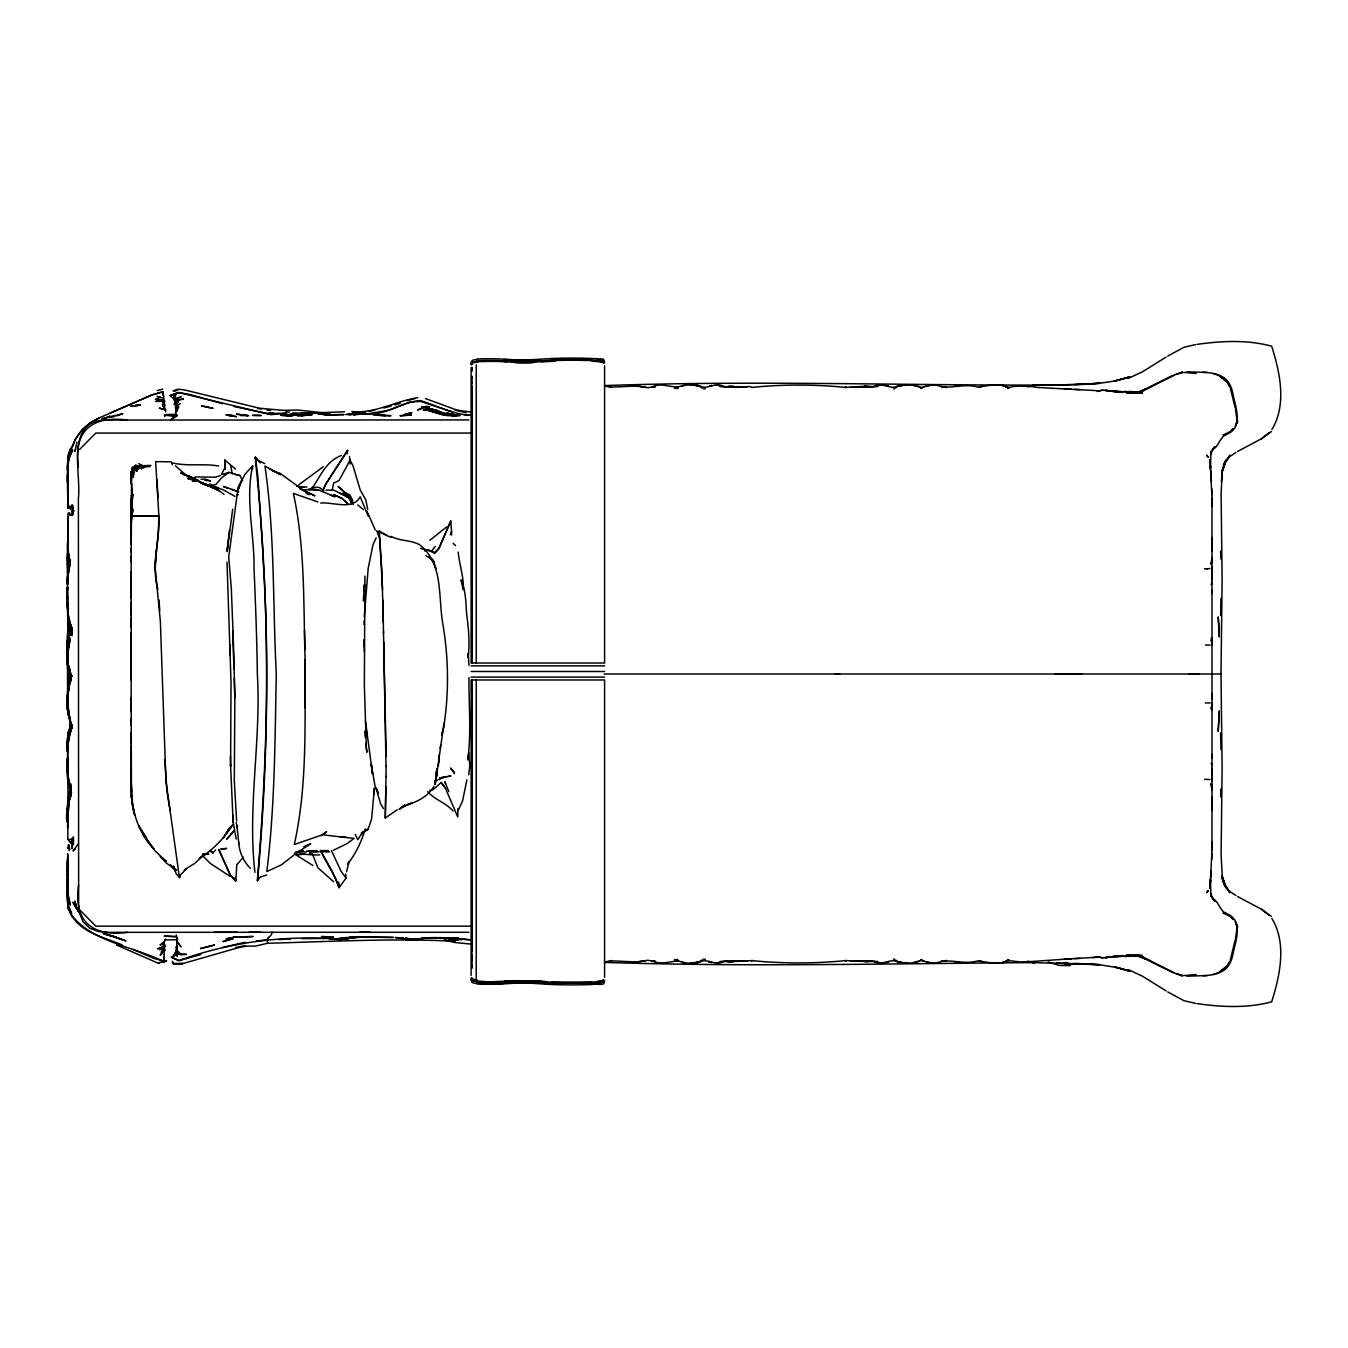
<?xml version="1.0" encoding="UTF-8"?>
<svg xmlns="http://www.w3.org/2000/svg" width="1348" height="1348" viewBox="0 0 1348 1348"><rect width="100%" height="100%" fill="white"/><g stroke="black" fill="none" stroke-linecap="round" stroke-linejoin="round"><path stroke-width="1.5" d="M67.518 601.562L67.872 614.098L67.518 586.919L67.535 590.121M67.518 584.055L67.569 543.429M67.518 887.928L67.518 859.754M71.208 843.342L67.771 839.096L68.091 807.064M71.023 724.702L67.602 738.165L67.518 767.888M67.535 703.622L69.405 717.979L67.804 711.39L67.636 693.748M67.518 605.505L67.535 596.76M67.518 576.455L67.518 599.085M67.855 540.11L67.838 548.99L67.569 545.081M67.872 517.244L68.141 545.266M78.369 467.065C73.112 430.838 92.17 415.403 127.251 420.037M166.259 861.338L155.104 850.976L142.635 833.553L153.958 849.274C134.648 829.003 129.138 800.173 131.16 773.044L131.177 782.565M131.16 768.764L131.16 745.191M131.16 632.616L131.16 711.239M131.16 602.185L131.16 627.443M131.16 598.276L131.16 548.417M131.16 552.36L131.481 515.779L158.879 516.065C159.923 540.649 150.892 564.981 157.901 589.278M131.16 522.687L131.16 544.474M397.272 809.777L385.275 817.983L385.916 786.726M1211.987 699.022L1211.97 497.564L1209.982 459.398L1210.47 468.902L1210.908 451.614L1210.706 454.394L1213.419 448.395L1211.077 452.321L1212.661 449.305C1218.154 447.603 1219.603 437.611 1226.073 434.46L1225.281 434.797C1244.052 428.866 1235.813 407.938 1233.032 394.374C1228.786 369.133 1206.477 373.008 1188.498 371.795M67.535 580.819L67.737 574.754L67.518 584.358C66.659 573.86 71.781 564.02 68.563 553.64M68.091 801.858L67.569 828.161M67.855 736.092L67.535 744.248L68.782 730.161L67.535 739.092M67.585 860.647L67.535 876.773L67.67 859.552L67.569 870.859M131.16 561.998L131.177 556.168M131.16 524.456L131.396 499.653L131.177 525.4L131.481 515.779L158.879 516.065L158.289 533.825L154.632 568.098M131.16 679.999L131.177 647.074L131.16 648.708M131.16 615.648L131.16 571.619M131.16 725.393L131.177 718.231M385.275 817.983L386.034 776.397M386.034 776.802L386.067 766.018M67.72 466.155L67.535 481.219M67.737 540.733L67.535 573.726M67.922 624.815L67.602 660.941L68.916 669.248C65.934 654.353 67.114 638.682 70.534 623.922M67.518 751.544C65.883 740.709 70.602 730.683 70.315 720.034M67.535 884.389L67.552 868.634M131.16 528.365L131.801 483.477M1211.936 590.255L1211.936 593.508M1212.004 693.411L1211.97 850.436L1209.982 888.602L1210.47 879.098L1210.908 896.386L1210.706 893.606L1213.419 899.605L1211.077 895.679L1212.661 898.695C1218.154 900.397 1219.603 910.389 1226.073 913.54L1225.281 913.203C1243.951 919.117 1235.897 940.078 1233.032 953.626C1228.786 978.867 1206.477 974.992 1188.498 976.205M67.535 564.947L67.737 540.312M67.636 635.531L67.518 643.754L69.523 623.753L67.636 635.531L67.518 642.137L68.495 631.605L67.535 658.009L67.838 619.726M68.815 714.811L67.602 695.905L70.635 678.027L69.776 682.526M131.16 532.46L131.228 522.03L131.16 526.866M131.16 624.579L131.194 618.007L131.16 639.794M67.552 466.88L68.916 457.427L67.552 466.88L67.569 493.284M67.518 641.193L67.585 632.92M69.355 677.387L67.518 656.678L67.569 699.326M69.843 785.749L71.377 792.506L70.231 797.915L71.225 792.371L70.366 783.373C74.207 794.646 64.788 805.565 67.67 817.309L67.922 811.53L67.585 822.432C63.154 819.5 74.679 766.523 67.67 801.672L68.9 794.41M72.792 839.871L71.95 848.549L72.573 838.355M137.024 466.475L133.081 467.436L131.295 472.204L131.211 483.511L132.407 468.228L137.024 466.475L132.407 468.228L131.295 472.204L131.649 500.378L131.565 498.288M230.39 756.245L230.609 766.287L231.013 681.936L227.003 562.133M252.615 468.7L252.666 465.835L245.134 474.092L238.158 486.982L228.705 557.044L231.317 588.503L233.339 640.3L234.855 697.775L234.316 781.099L236.608 820.999M1211.936 781.149L1212.088 773.095M1211.953 842.079L1211.97 850.436M67.535 567.474L67.619 556.387M67.602 708.273L70.147 720.54C66.844 707.734 65.816 693.462 70.113 680.757L69.523 682.947L70.265 676.747L67.602 660.941M67.585 757.542L67.602 778.588L70.248 791.866L67.855 808.884M67.67 816.366L67.737 809.289M70.686 913.691L68.613 908.754L72.27 916.758C62.396 899.285 69.944 877.278 67.956 858.002L67.535 880.227M230.205 655.027L230.289 645.153M67.569 560.364L67.636 553.169M67.552 743.843L67.535 746.741L68.192 737.626L71.275 725.056M67.585 748.528L67.771 735.317L70.837 725.275M72.489 838.574L72 848.111L72.573 839.888M364.92 576.085L364.364 685.509L366.285 746.034M1211.97 497.564L1211.953 505.921M1211.835 854.733L1211.852 853.436L1211.717 859.401M1220.934 598.495L1220.614 615.227M1221.676 876.031L1225.113 885.232L1222.282 876.823L1221.103 854.514L1222.13 768.057L1221.002 674L1222.13 579.943L1221.103 493.486L1222.282 471.177L1225.113 462.768L1221.676 471.969M457.865 808.749L457.764 817.023L445.43 788.192L441.217 782.514L433.011 789.726L429.844 790.366M70.534 448.564L68.58 453.838L67.67 463.881L69.489 452.962L67.552 469.643M67.552 706.571L68.091 688.693L69.81 679.358C68.158 691.794 65.108 705.442 69.59 717.54M67.518 759.952L67.535 758.553M72.388 514.835L72.489 507.118M67.535 887.675L67.535 885.35L68.276 901.205L67.552 891.264L70.298 905.115L67.922 895.055L67.686 878.66M72.573 845.584L72.674 839.164M131.16 522.333L132.862 508.937M230.559 764.67L233.12 822.145L236.254 839.13M67.737 574.754L67.72 575.781L69.338 568.351M67.619 648.927L67.956 662.896L68.731 640.435L67.619 648.927L69.894 637.857L67.569 648.809M67.602 878.003L67.535 881.946L67.686 874.667M131.295 472.204L131.177 478.54L132.407 468.228L135.609 466.475L137.681 468.531M67.518 584.291L68.697 569.631L67.72 575.647M67.569 709.368L68.596 686.098L67.535 708.913L70.77 722.814L67.619 739.58L67.518 751.392L67.619 739.58L70.096 728.324M1212.122 788.529L1211.077 783.592L1211.936 790.231L1212.054 784.519M1212.256 803.593L1212.122 810.451L1211.768 798.302L1212.122 810.451L1212.256 804.604M67.821 541.087L69.371 567.912L70.382 559.993L69.658 566.329L68.95 556.438L69.911 564.458M67.922 691.103L67.569 697.759L68.108 690.058M131.379 495.306L131.194 515.627M67.535 764.569L68.192 737.626L67.535 750.903M67.67 463.881L68.984 452.894M67.535 744.248L67.771 735.317M67.518 749.825L69.304 735.856M67.569 558.914L67.771 551.821M176.639 416.212L176.706 414.358L170.657 420.02L176.639 416.212L175.628 412.977L176.858 410.601M364.078 624.528L364.179 620.535M364.297 616.541L368.189 568.351L373.042 544.558L376.176 537.768M1220.614 796.921L1220.833 788.984M1212.037 703.066L1211.936 706.537M68.091 804.031L67.906 810.569L68.023 798.808L67.889 810.35M67.552 467.486L68.58 456.146L67.535 469.862L67.771 460.157L67.569 466.728L67.754 461.96M133.064 510.386L131.228 515.964L131.481 509.072M131.177 511.482L132.896 494.699M177.228 937.5L177.11 940.5L176.369 934.956M1212.054 563.481L1211.936 557.769L1211.077 564.408L1212.122 559.471M71.714 724.853L71.73 728.291L70.197 720.776L72.118 726.235L69.675 733.683L72.118 726.235C65.968 713.85 66.608 698.5 69.287 685.357M364.415 585.487L364.162 591.149L364.466 584.476L363.337 600.888M72.354 514.077L72.539 509.915M67.518 703.117L69.304 716.462L67.569 709.823L67.569 695.298M67.518 642.137L70.804 626.534L69.22 618.176M70.265 721.5L69.826 729.622L70.804 726.252L69.675 730.228M374.019 791.815L373.75 794.124L374.424 788.041L371.576 819.18L368.206 828.969L360.809 834.8M436.466 774.291L436.6 771.899L435.943 776.044M1212.223 549.816L1212.138 551.366L1212.122 537.549L1211.768 549.698L1212.122 537.549L1212.256 543.396M1211.144 870.926L1210.723 878.104M1210.487 882.536L1210.605 880.598M468.969 677.471C468.75 705.105 471.446 732.453 467.79 759.952L468.733 752.487L469.795 765.613L468.75 774.78M73.18 513.841L73.415 509.932L73.163 513.537M68.091 688.693L67.872 691.861L68.141 688.963M67.636 696.68L68.007 691.17M67.821 630.746L68.546 620.569M441.672 735.317L441.925 732.048M67.535 814.175L68.125 806.778M72.539 843.393L72.792 840.192M67.72 742.243L72.067 725.831L67.535 744.568L69.928 730.784L67.906 736.463L70.467 729.437M227.155 551.652L232.665 509.241M228.031 541.087L227.189 551.096L229.362 530.455M1221.406 481.472L1222.282 471.177L1225.854 460.814M67.636 802.262L67.703 810.182L68.125 796.634M136.502 466.459L138.086 467.368L132.492 470.149L131.211 478.254L132.492 470.149L137.007 467.149L133.654 471.261L133.031 477.428L133.907 473.923M67.686 462.566L68.58 453.838L71.73 446.66M257.283 880.783C266.399 773.28 269.836 665.154 262.961 557.381M131.632 509.881L132.053 489.105M156.419 550.658L155.205 568.131L160.361 621.293L165.905 780.644L179.436 877.599L176.116 873.622L173.538 866.073L175.459 871.094L170.455 864.944L176.605 870.185L166.461 863.124L160.227 856.603M68.04 822.937L67.804 803.88L69.22 795.96L67.737 818.691L69.287 799.448L67.703 807.401L71.377 792.506L67.619 774.864L69.287 784.368M442.986 731.459C449.238 695.147 448.867 658.33 442.515 622.051C438.235 595.546 443.273 563.296 419.548 544.727C410.752 539.79 399.935 541.273 391.004 536.336M72.084 632.195L71.697 635.7L72.135 629.92L70.669 624.731L72.27 630.443M467.79 657.099L468.194 653.477L468.986 665.44M67.804 516.655L68.091 514.144M444.014 723.236L435.269 784.603M472.289 979.288L472.44 978.277M472.289 978.547L472.44 979.575M71.107 727.667L71.511 724.651M68.782 730.161L67.602 738.165M440.661 745.292L440.105 748.275M132.273 497.766L131.312 504.253L132.829 494.446M435.303 780.189L434.663 784.334L437.089 773.887L435.96 776.987M68.95 458.91L69.557 455.287M70.5 787.771L68.007 801.74L67.956 818.303M438.218 766.035L439.381 759.295M164.456 944.409L163.849 942.842L165.164 946.431L157.531 948.79L160.85 948.183L164.456 944.409L163.967 942.656L162.973 944.122L164.22 941.645L162.973 944.122L159.991 944.965L164.22 941.645M68.714 625.523L69.405 621.58M466.897 779.801L462.65 800.611L458.472 809.912M1235.122 940.23L1230.37 959.742M1237.211 423.238L1237.683 420.728M175.965 410.972L178.593 406.894L175.965 410.972L176.925 405.967L180.261 403.591M70.888 788.816L68.259 802.111L71.225 792.91M68.478 625.472L69.254 621.495M69.287 798.353L68.529 802.178L71.377 792.506L68.259 802.111M332.181 490.335L333.613 483.123L338.938 480.579L347.245 465.464L349.941 459.971L349.486 456.618M604.595 361.921L604.072 363.202M172.207 961.276L173.791 963.651L182.974 963.534L237.956 947.779L245.757 946.144L255.412 946.077L267.645 943.263C265.236 937.365 271.993 937.045 272.077 932.277L468.919 932.277M1235.476 938.545L1237.161 927.542L1235.341 921.88M67.771 461.522L70.804 450.434M70.568 789.844L70.113 792.017L70.029 788.58M67.686 692.147L69.355 684.447M175.375 400.794L175.274 397.609L174.852 402.766L176.2 405.428L174.734 403.541L175.863 398.385L181.188 396.801L175.678 399.429M69.27 455.54L68.226 458.893L70.753 449.946M346.925 453.922L347.717 450.35L325.795 484.286L322.913 490.638M468.177 657.167C469.896 643.35 468.666 628.471 466.678 614.637C465.785 602.775 465.987 591.014 460.999 579.876L463.291 589.649C463.914 576.708 459.382 564.711 458.185 552.09M77.005 442.11L74.865 451.378L75.707 449.288M68.226 458.893L72.843 444.958M252.666 465.835C245.05 499.518 254.486 534.044 254.014 568.064C255.53 603.399 256.895 638.716 257.333 674.084C261.293 740.254 247.341 806.542 254.907 872.358M1211.852 583.381L1211.279 584.678L1212.088 582.42M438.606 757.711L439.347 754.627M346.52 871.785L349.081 861.591L347.616 864.135C355.619 853.773 361.702 841.59 365.19 828.885M69.675 794.141L70.602 790.518M175.779 402.058L173.959 399.581L174.667 396.817M70.349 509.78L71.511 505.247M176.167 408.764L176.925 405.967L176.874 411.157L175.526 405.546L178.644 401.418M69.203 683.84L67.855 688.828L71.781 675.736L69.658 682.172L70.113 680.757M176.757 941.241L180.885 946.7L176.757 941.241L176.841 947.122M176.858 404.872L177.768 401.721M70.652 725.864L69.607 729.167L70.871 725.275M1222.232 470.267L1224.911 462.263M71.983 627.477L69.843 635.649L70.972 627.477L71.158 633.661C68.799 618.311 65.985 602.809 67.518 586.919M69.658 682.172L71.781 675.736M1224.405 463.459L1223.967 464.807L1229.629 455.27M1222.248 471.514L1225.113 462.768M133.081 467.436L131.228 473.047L132.306 467.352L134.851 466.138L137.58 466.863M165.551 408.899L165.753 411.797M450.367 534.768L451.529 531.5L450.771 521.036L438.825 548.889L434.663 553.455L428.159 549.58L424.553 550.877M68.276 688.103L71.09 680.336M70.939 508.011L71.983 505.18M133.216 469.053L134.16 466.543L138.288 465.987L136.013 465.65L132.273 469.829L132.694 472.979M180.396 875.054L179.436 877.599L180.379 874.987L186.125 869.14M72.59 446.306L75.269 439.499L81.689 430.416L90.013 422.986L99.921 417.594L152.071 394.863L162.94 391.577L163.883 397.239M72.506 446.272C76.718 433.18 87.401 422.901 99.921 417.594M174.381 391.409L177.953 389.774M476.838 980.619L472.407 980.417L472.44 981.277M286.534 413.213L271.1 414.678L178.458 392.521L170.236 395.587L175.122 400.373L173.959 399.581L176.116 394.408M471.177 363.893L472.912 361.921L478.793 361.921M471.345 977.923C470.385 983.433 478.692 980.249 481.775 981.361A58.133 15.216 0 0 0 484.269 981.462M322.745 490.453L325.66 483.999L347.498 450.333M67.906 848.431L68.866 846.274L69.473 847.033L68.023 847.538L68.866 846.274M143.916 467.571L139.703 465.717L136.603 471.328L139.333 466.812L143.916 467.571L139.333 466.812L133.654 471.261M164.153 942.067L165.636 939.017M1206.713 569.008L1204.539 568.688M450.771 521.036L438.926 547.996L434.966 552.36L420.559 548.4M142.062 466.694L135.238 468.666L131.902 475.271L137.007 467.149M69.136 850.605L69.894 849.139M221.763 473.856L224.846 467.958M1229.595 961.191L1227.303 965.556L1219.485 971.959M1235.341 426.12L1237.161 420.458L1235.476 409.455M177.363 956.625L175.83 953.508L177.296 947.391L177.009 953.525L181.154 954.67L176.622 949.767L177.009 953.525L186.462 954.418L181.154 954.67L176.032 950.509L176.925 945.454M268.033 938.174L268.538 937.281M321.363 852.054L332.383 871.65L339.123 887.624L346.065 878.087L345.745 874.026M360.994 834.597L357.843 839.77L355.316 834.496M1271.872 429.557C1287.003 404.771 1279.96 372.233 1271.67 346.183C1247.54 339.645 1221.895 340.859 1197.294 344.347M604.359 360.809L603.281 359.057L592.564 358.501A136.064 35.604 0 0 0 551.517 358.501L528.702 359.916A43.743 11.441 0 0 1 516.048 359.865L505.315 359.208A79.818 20.894 0 0 0 476.788 359.006L476.501 359.714M604.544 980.94L592.564 982.321A136.064 35.604 0 0 1 551.517 982.321L528.702 980.906A43.743 11.441 0 0 0 516.048 980.973L505.315 981.614A79.818 20.894 0 0 1 476.788 981.816L476.788 982.254A79.818 20.894 0 0 0 505.315 982.052L516.048 981.411A43.743 11.441 0 0 1 528.702 981.344L551.517 982.759A136.064 35.604 0 0 0 592.581 982.759C594.384 982.254 607.746 983.871 603.281 979.912M232.682 824.959C224.172 838.271 212.816 849.863 199.504 858.44M1223.411 465.229L1229.174 457.023M472.44 361.702L472.44 362.561L476.838 362.359M472.44 363.421L472.44 364.263M133.469 468.177L135.895 464.841M78.454 843.629L73.045 850.925L75.303 848.869M471.345 363.505L472.407 362.561M175.914 952.143L173.875 954.856L176.807 950.61L175.257 955.21L176.824 949.211L177.228 954.772M471.615 978.008L471.177 979.541M260.012 877.228L257.535 880.817C270.173 739.951 270.139 597.804 255.126 457.174L258.007 460.578M433.938 786.373C428.041 796.297 417.425 801.993 406.54 804.908L412.05 802.919L399.075 808.918M1224.355 462.229L1226.68 459.247M72.051 840.512L73.651 838.507L69.725 839.484M250.34 868.264C244.005 862.029 239.624 852.913 238.832 843.865L239.371 843.191M431.764 550.81L435.32 546.446M243.398 857.176L236.793 864.809L235.799 880.952L230.137 874.852L219.168 849.998M1227.59 966.078L1224.422 969.583M1214.7 446.677L1213.739 447.637M312.264 488.144C320.689 475.743 326.031 461.269 341.314 455.54M863.259 386.758L865.618 386.421L850.689 386.893L877.801 386.371L874.094 386.623C881.845 381.433 890.287 390.061 897.414 386.253L895.476 387.938L898.038 385.882L903.817 385.157M734.475 961.242L728.19 961.528L747.028 961.107L719.916 961.63L723.623 961.377C715.889 966.567 707.447 957.939 700.303 961.747L702.241 960.062C695.753 964.73 685.374 963.753 678.111 960.753C669.939 961.714 660.217 965.016 651.505 960.72L655.465 961.377L647.849 960.315L637.166 961.916L645.641 960.635M215.68 849.998L212.714 853.2L209.951 850.639M174.734 403.541L178.088 399.935L183.395 399.092L178.088 399.935L173.976 404.147M227.997 829.879L233.036 824.504M1067.97 963.82L1071.542 963.854L1069.79 965.69L1058.871 965.404L1048.171 961.882M193.017 479.467L195.527 476.922L215.292 477.192L220.567 475.473M79.532 449.491L95.809 433.062L470.705 433.062M309.888 489.829L312.466 487.336L319.072 487.319L323.806 490.706M1231.364 430.349L1233.454 428.479L1230.943 430.72M320.74 503.04C333.495 501.86 352.671 510.656 360.219 496.822L368.122 516.031M362.477 833.013L368.206 828.969L361.416 832.744M1008.051 960.315L1008.911 959.928L1006.063 961.444L1008.641 959.81C999.458 966.432 987.225 961.427 977.115 961.04C964.949 964.477 952.952 959.641 941.157 961.377L946.465 960.484M446.542 526.967L429.928 540.262M175.813 947.408L177.515 945.959M199.47 858.255L204.239 854.346L195.039 863.209L184.322 869.763M1226.781 433.331L1222.922 434.949M399.463 809.457L404.956 804.975L401.215 807.334M1269.243 432.506L1261.054 438.976L1237.599 451.445M295.633 853.604L310.697 843.764L303.738 846.814M299.054 484.606L323.234 466.796M1261.273 439.044L1271.501 431.495M239.54 475.574L228.975 472.356L221.931 477.495L215.882 484.438L212.799 485.145L209.782 483.999M321.65 835.255L326.62 831.733L321.026 835.693M294.302 854.784L281.277 864.91L266.803 871.566C274.941 806.407 274.925 740.17 276.306 674.472C272.7 605.016 275.026 535.055 264.949 466.088L280.586 474.681L268.993 468.548M1229.494 431.764L1227.523 433.028M1166.087 357.102L1142.312 371.88L1128.613 378.266M1229.477 456.702L1235.981 452.507M1224.051 969.06L1219.435 971.908M1219.367 972.026L1222.501 970.055M1167.722 356.074L1184.033 347.262L1195.727 344.566M69.759 515.61L72.202 514.11M174.768 955.547L171.718 957.316L178.964 960.517C225.807 943.617 274.925 936.237 324.75 938.427M1154.747 384.989L1149.709 387.651M1149.035 388.005L1147.3 388.881M863.259 961.242L870.976 961.309L850.689 961.107L877.801 961.63L874.094 961.377C881.845 966.567 890.287 957.939 897.414 961.747L895.476 960.062C901.087 965.438 918.847 962.624 920.701 960.298L929.766 962.792L926.514 962.202M174.398 955.513L171.196 957.265L178.947 960.703L200.919 954.536M1142.851 390.145L1145.345 389.184L1139.953 391.611L1143.626 390.179L1141.47 390.937M159.822 949.936L165.164 946.431L160.85 948.183M1163.358 380.759L1165.11 379.866M1146.39 389.319L1141.756 391.628M1006.383 961.208L1005.271 961.798L1007.546 960.821L1005.709 961.63M1155.118 384.787L1157.123 383.742M1158.016 383.287L1162.701 381.046M1166.374 379.243L1168.227 378.283M926.514 385.798L929.766 385.208L920.701 387.702C920.751 385.899 907.608 384.197 902.857 385.208M924.408 386.573L922.605 387.466M476.501 983.282L476.788 983.973A79.818 20.894 0 0 0 505.315 983.77L516.048 983.113A43.743 11.441 0 0 1 528.702 983.063L551.517 984.478A136.064 35.604 0 0 0 592.581 984.478C594.822 983.113 605.522 986.483 604.072 981.934M920.179 960.753L913.219 962.792M726.808 387.162L724.82 387.28L726.067 387.297M870.926 960.838L872.897 960.72L871.65 960.703M1174.007 375.401L1168.834 377.979M1006.939 960.821L1008.338 960.281M1206.814 569.041L1209.982 568.468M333.242 850.318L347.11 843.612L354.052 838.422L322.475 834.783L294.302 844.505C307.765 783.946 304.648 721.146 305.103 659.458C303.334 604.056 305.322 547.81 293.358 493.385L317.892 501.928M101.572 419.936L110.064 416.195L104.756 418.52M1142.413 390.532L1136.415 392.352L1129.119 391.56L1138.622 391.847L1132.05 392.083L1135.134 392.352M1144.519 389.505L1171.783 375.94L1182.348 371.997M110.351 413.01L152.088 394.897L162.805 392.015L163.142 395.301M1186.695 976.07L1188.279 975.413L1182.348 975.514L1176.147 973.526M1100.406 390.381L1097.171 391.442L1102.95 390.229L1123.137 391.864L1117.576 391.678M434.747 781.2L445.346 776.768L439.768 777.88M1176.147 374.474L1182.348 372.486L1188.447 372.587L1186.695 371.93M1006.67 961.208L1008.742 960.416M1098.873 390.752L1036.713 387.415C1028.979 385.629 1012.348 385.579 1008.338 387.719M644.782 960.955L643.518 961.444M846.258 387.112L845.263 387.466L853.503 386.893M751.476 960.888L752.454 960.534L744.214 961.107M260.282 877.228L266.567 874.953M173.134 390.886L177.852 389.218L183.951 389.791L259.423 408.208L283.282 410.365L297.756 410.045L329.586 413.432L321.953 412.657L344.515 411.763M169.797 395.587L178.458 392.521L189.714 394.442L222.605 403.709M116.602 415.875L122.752 413.769L101.959 418.554M1003.771 962.438L1005.911 961.731M1217.716 972.953L1212.796 974.553M675.516 960.534L678.364 960.568L676.14 960.147M298.717 851.953L303.132 850.554L295.802 851.835M946.465 387.516L941.157 386.623C952.952 388.359 964.949 383.523 977.115 386.96C987.225 386.573 999.458 381.568 1008.641 388.19L1006.063 386.556L1008.911 388.072L1008.051 387.685M1189.071 975.093L1196.114 974.486M222.032 474.479L228.975 472.356M394.796 404.99L400.238 403.372M1129.843 376.817L1114.628 381.029L1129.607 376.968C1105.983 384.803 1080.826 384.5 1056.225 385.107L1099.985 383.287L1074.979 384.652M1063.825 959.473L1064.937 959.169L1022.424 962.152L1007.647 960.534M222.639 947.509L244.814 942.319M979.49 387.112L980.316 386.876L979.052 387.213M157.278 390.617L162.771 389.067M603.281 363.067C607.678 359.006 594.35 360.809 592.564 360.219A136.064 35.604 0 0 0 551.517 360.219L528.702 361.635A43.743 11.441 0 0 1 516.048 361.584L505.315 360.927A79.818 20.894 0 0 0 476.788 360.725L481.775 361.18M944.864 960.72L935.461 962.978L927.812 962.438M166.529 960.72L158.457 962.927L166.478 961.141M726.74 386.691L747.028 386.893L728.19 386.472L739.85 387.314L736.665 387.011C739.732 387.735 751.106 385.663 751.476 387.112M407.012 400.642L415.083 398.519M383.843 407.989L391.173 406.085M111.227 417.257L114.816 416.33M71.714 511.381L73.921 510.808M726.808 386.674L719.916 386.371L723.623 386.623C715.889 381.433 707.447 390.061 700.303 386.253L702.241 387.938C696.242 383.152 686.52 384.77 679.476 386.556C671.001 388.258 660.722 381.838 651.505 387.28L655.465 386.623L647.849 387.685L637.166 386.084L645.641 387.365M980.973 386.657L982.877 386.202M140.63 465.785L150.959 465.414M1180.578 372.789L1181.69 372.52M231.452 937.669L225.908 938.949L235.967 936.826L233.288 937.248L252.817 936.489L233.288 937.248M339.696 938.831L335.938 939.084L354.625 936.742L345.273 938.275M346.47 938.596L354.625 936.742L340.168 939.539L328.693 938.68M233.693 406.456L267.308 413.566L271.268 412.69L275.076 413.87M369.099 411.376L374.643 410.163M1065.308 959.119L1071.812 958.698L1066.201 958.95L1068.29 958.849M352.94 937.113L343.454 938.562M235.445 947.577L244.78 945.706M605.808 961.781L611.436 960.568L610.24 960.787L639.626 962.118L634.537 962.068M900.329 385.528L898.931 385.713L903.042 385.359L898.038 385.882M699.696 962.118L695.821 962.691M135.238 468.666L139.366 467.874M418.453 939.32L424.165 938.242L410.011 939.809L402.833 938.393L410.213 939.775L407.804 939.64L418.453 939.32L410.011 939.809L420.458 938.629L410.011 939.809M138.086 467.368L134.851 467.975L140.411 467.267M927.812 385.562L935.461 385.023L944.864 387.28M137.816 405.175L140.158 404.754L130.604 406.338L140.141 405.141L133.233 405.917M682.088 385.697L684.818 385.208M305.069 489.678L318.617 489.981L334.81 496.755L330.091 494.75M221.864 849.274L226.616 848.431L220.499 848.97M1133.146 392.858L1142.127 392.908L1133.146 392.858L1134.359 392.774M1196.114 373.514L1189.071 372.907M752.218 387.382C783.154 384.247 814.563 384.365 845.499 387.382M1065.055 964.949L1071.542 963.854M447.384 776.532L451.007 775.942L439.937 778.167M344.734 939.034L354.254 937.45L330.732 939.219M360.573 412.859L349.435 414.628L365.106 413.078L351.036 413.971M1204.539 779.312L1209.982 779.532M353.597 937.315L347.228 938.309L356.563 937.13M1142.851 957.855L1145.345 958.816L1136.415 955.648L1132.05 955.917L1138.622 956.153L1116.464 956.355L1117.863 956.339M323.79 851.296L328.238 850.622L320.302 850.588M419.295 939.505L410.449 940.078L420.778 939.152L410.449 940.078L401.738 938.764L414.561 940.112L421.587 939.034M881.626 385.124L878.475 385.528M716.091 962.876L719.242 962.472M67.99 513.15L69.826 512.88M343.42 939.05L331.136 938.781L341.28 939.27L357.945 937.029M1130.146 956.288L1129.119 956.44L1134.965 955.614M312.399 851.178L316.51 850.605L308.49 850.992M289.938 414.678L297.133 413.684L280.603 415.302M1131.225 954.94L1126.001 955.429L1131.747 954.957M734.559 961.276L745.663 961.175L743.928 961.023M898.931 385.713L901.93 385.309M1210.218 645.102L1205.398 645.035M676.14 387.853L678.364 387.432L675.045 387.23M1025.171 961.916L1029.08 961.41L1022.424 962.152M343.942 938.494L351.508 937.534M853.503 961.107L845.263 960.534L846.258 960.888M703.336 388.932L705.307 388.696M344.65 938.815L361.972 937.012M752.218 960.619C783.154 963.753 814.563 963.635 845.499 960.619M893.404 959.186L894.398 959.068M1071.104 958.748L1099.665 957.08L1097.171 956.558L1102.95 957.771L1123.137 956.136L1117.576 956.322M1092.84 957.602L1095.671 957.249M417.762 397.677C395.722 401.114 375.047 413.617 352.165 411.713L363.522 412.64L352.216 411.511M347.885 414.358L362.208 413.145M365.409 413.432L353.58 414.813L365.409 413.432L354.035 414.005L361.769 412.64L358.467 413.145L367.229 413.634M309.585 851.869L317.825 851.464L306.485 851.094M359.09 936.557L339.157 938.747L341.448 938.596M348.188 937.972L351.895 937.551M1205.398 702.965L1210.218 702.898M864.658 386.539L870.976 386.691L852.054 386.825L853.806 386.977M304.85 854.126L297.959 854.801L294.656 853.284M357.776 413.162L359.006 413.044L355.029 413.128L365.106 413.078M256.171 940.921L267.544 939.91M286.821 415.42L294.386 414.796L285.49 415.504M1130.146 391.712L1116.464 391.645L1117.863 391.661M175.24 414.358L165.568 414.527M743.169 387.028L745.663 386.825L743.928 386.977M853.806 961.023L852.054 961.175L863.175 961.276M867.758 386.236L864.169 386.438M729.976 961.764L733.565 961.562M1108.781 956.945L1114.678 956.541M544.659 361.264L535.544 361.803A67.063 17.558 0 0 1 532.662 361.921M541.289 361.904L555.511 361.163M504.253 981.664L512.476 981.192A67.063 17.558 0 0 1 535.544 981.175L538.408 981.327M597.282 981.395L602.691 980.67M600.652 983.332L584.038 983.973M907.659 384.972L904.997 385.124M342.678 938.933L333.394 939.32L342.173 939.388L354.254 937.45L340.168 939.539L342.173 939.388L324.649 938.09M1113.819 956.608L1123.137 956.136M690.21 963.028L693.967 962.843M1127.08 955.412L1128.798 955.311M464.234 938.949L449.676 938.933M538.408 359.933L535.544 360.084A67.063 17.558 0 0 1 512.476 360.084L504.253 359.596M329.67 851.902L321.279 851.784M512.476 980.754L501.759 981.361A58.133 15.216 0 0 1 494.261 981.58M504.253 983.383L501.759 983.501A58.133 15.216 0 0 1 481.775 983.518L479.281 983.383M1001.395 385.14L997.756 385.006M201.02 479.281L205.317 479.079L210.541 480.966L204.896 480.309M1126.187 391.409L1124.417 391.493M300.014 487.235L303.721 487.285L296.661 485.971L300.014 487.235L306.94 486.914M164.574 939.792L177.835 939.809M1074.356 958.63L1080.152 958.394M292.449 412.96L317.555 413.213L301.177 413.128L316.628 413.196L314.387 412.876M997.756 962.994L1001.395 962.86M202.756 854.48L208.586 854.244L202.672 854.244M278.969 939.573L290.41 939.101M450.771 938.461L458.59 938.141L447.031 938.04M551.45 359.175L592.193 359.175M539.857 360.337L536.993 360.455A96.079 25.14 0 0 1 532.696 360.573M1102.95 390.229L1101.383 390.263M592.193 982.085L551.45 982.085M990.494 385.14L996.661 384.989M1127.08 392.588L1132.354 393.026L1126.001 392.571L1128.798 392.689M634.537 385.932L639.626 385.882L610.24 387.213L611.436 387.432L605.808 386.219M1131.225 393.06L1131.747 393.043M345.695 414.527L353.311 414.257L347.599 414.476M353.361 413.28L360.573 413.027L353.833 413.145M1138.453 955.041L1132.994 955.109L1142.127 955.092M202.419 854.43L208.586 854.244M456.349 415.336L451.159 415.504L459.247 415.605M267.308 413.566L286.568 413.179M1064.431 962.64L1067.414 962.556M188.771 477.529L192.073 477.428L198.577 480.545M604.072 674L1082.225 674M306.114 852.037L297.335 851.818M301.851 938.646L330.479 938.343M954.923 962.118L959.372 962.068M1138.453 392.959L1142.127 392.908M437.173 937.534L421.941 937.922L450.485 938.191L439.077 937.568M1034.556 385.393L1032.619 385.427L1058.517 385.056C907.153 385.697 755.84 380.237 604.477 385.595M505.062 980.872L515.509 980.704A96.079 25.14 0 0 1 518.373 980.653M511.33 982.49L515.509 982.422A96.079 25.14 0 0 1 535.56 982.473M920.819 388.392L922.015 388.376M173.791 963.651L182.974 963.534L173.387 964.157L172.578 962.084M871.65 387.297L872.897 387.28L870.926 387.162M330.58 938.916L335.854 938.882M726.067 960.703L724.82 960.72L726.808 960.838M1202.804 372.368L1207.134 372.351M456.77 415.622L443.273 415.049L427.906 410.365L446.862 415.572L459.988 415.487M468.733 419.936L107.301 420.054C64.603 419.076 81.419 472.71 78.386 498.389L78.639 904.575L79.633 913.54L83.104 921.88L89.693 928.199L98.353 931.485L107.638 932.344L272.077 932.277M476.838 360.202C474.462 358.332 468.7 361.668 472.407 363.842M282.339 415.69L292.297 415.74L286.804 415.706M238.394 494.699L237.046 494.615M471.126 665.878L604.595 665.878M471.126 671.489L604.595 671.489M1221.002 674L1055.332 674M1188.515 674L1199.467 674M471.126 677.1L604.595 677.1M470.705 926.143L95.809 926.143L79.532 909.698M214.315 932.26L237.417 932.277M359.579 932.26L370.498 932.26M248.976 932.26L260.535 932.26M476.956 979.44L472.727 979.356M476.838 982.776C474.041 984.68 468.969 981.209 472.339 979.002M559.589 983.973L542.974 983.332M127.571 932.327C92.507 937.012 73.432 921.644 78.572 885.417M310.529 412.64L331.018 415.083L316.274 412.842L295.802 415.386L316.274 412.842L335.703 415.285M168.096 415.47L175.762 415.487L165.585 415.437M319.628 854.918L313.022 854.902L310.074 852.947M1202.804 975.632L1207.134 975.649M604.477 962.405C747.854 967.038 891.163 963.534 1034.556 962.607L1032.619 962.573L1099.985 964.713L1056.225 962.893L1058.517 962.944M959.372 385.932L954.923 385.882M996.661 963.011L990.494 962.86M240.618 415.572L248.655 415.673M379.428 415.538L391.021 415.69L372.874 414.83M839.636 674L835.238 674M1101.383 957.737L1102.95 957.771M920.819 959.608L922.015 959.624M505.062 360.405L515.509 360.556M325.913 490.082L333.95 490.217L349.199 497.783L352.047 503.899L350.177 500.563M690.159 385.073L692.821 385.124M316.847 413.145L313.461 413.078L321.919 413.263M907.659 963.028L902.857 962.792M898.038 962.118L903.042 962.64L898.931 962.287L901.93 962.691M699.696 385.882L694.726 385.359L698.82 385.713L695.821 385.309M192.528 481.202L196.42 481.32L189.495 478.237L175.459 465.785M456.921 939.607L447.368 938.41L458.286 939.893L451.041 938.933M1080.152 389.606L1074.356 389.37M363.825 413.954L367.06 414.072M471.918 412.202L456.77 410.045L425.496 398.57M312.551 851.515L319.257 851.784M539.857 980.923L536.993 980.805A96.079 25.14 0 0 0 532.696 980.687M1068.29 389.151L1066.234 388.999L1071.104 389.252M1123.137 391.864L1108.781 391.055L1114.678 391.459M1124.417 956.507L1126.187 956.591M149.965 466.576L138.456 467.453M592.193 361.331L602.741 361.736L598.967 361.264M733.565 386.438L729.976 386.236M864.169 961.562L867.758 961.764M535.544 980.754L544.659 981.293M1074.979 963.348L1099.058 964.629L1118.436 967.797L1129.607 971.032L1114.628 966.971L1129.843 971.183M321.498 936.456L333.478 937.096L329.704 936.877M378.485 415.117L385.258 415.521L374.761 414.796M316.628 413.196L303.688 412.724L312.129 413.044M506.73 361.904L501.759 361.618A58.133 15.216 0 0 0 481.775 361.618L476.788 361.163A79.818 20.894 0 0 1 505.315 361.365L516.048 362.022A43.743 11.441 0 0 0 528.702 362.073L551.517 360.657A136.064 35.604 0 0 1 592.581 360.657L604.544 362.056M285.877 411.78L289.668 412.05M339.932 836.704L346.385 837.361M172.814 463.038C188.097 466.459 203.801 463.392 218.646 465.987M1133.146 955.142L1134.359 955.226M414.561 940.112L401.738 938.764M298.953 853.907L312.77 854.868L309.804 852.947M471.244 944.089L454.984 942.522L443.896 939.994L455.119 941.258C392.706 938.056 329.906 941.629 267.645 943.263M1197.294 1003.653C1221.895 1007.141 1247.54 1008.355 1271.67 1001.817C1279.96 975.767 1287.003 943.229 1271.872 918.443M1022.424 385.848L1029.08 386.59L1025.171 386.084M1116.38 391.847L1122.53 392.386L1105.158 390.313L1117.323 391.965M308.557 489.071L318.617 489.981L313.461 489.24M332.164 415.251L318.583 413.954L332.164 415.251L322.694 413.802L331.052 415.302M463.678 414.611L471.261 415.369C453.349 414.443 437.308 405.9 420.492 400.626C401.889 401.485 386.118 415.588 366.656 414.021L389.016 410.163L409.977 402.092L420.542 401.384L452.642 412.016M162.771 405.9L164.641 406.102M266.955 410.028L270.746 410.432M203.278 484.168L206.547 484.539M697.438 385.528L698.82 385.713M898.931 962.287L900.329 962.472M705.307 959.304L703.336 959.068M453.45 938.798L461.69 939.809M893.404 388.814L894.398 388.932M719.242 385.528L716.091 385.124M878.475 962.472L881.626 962.876M449.777 938.831L457.528 939.792M1195.727 1003.434L1184.033 1000.738L1167.722 991.926M326.755 414.291L317.892 412.876L330.125 414.78M726.74 961.309L728.308 961.562L726.808 961.326M913.219 385.208L920.179 387.247M257.569 408.427L261.327 409.067M320.588 413.903L324.565 414.594M682.088 962.304L684.818 962.792M188.113 478.658L197.853 481L196.168 480.141L203.952 484.033L197.853 481L188.113 478.658L196.168 480.141L206.48 484.657M643.518 386.556L644.715 387.028M456.517 414.931L446.795 413.061L450.535 413.836M445.868 414.813L449.17 415.454L423.66 407.281L417.644 410.028L426.49 406.489L429.776 406.708L421.536 407.13L426.49 406.489L423.66 407.281L435.488 410.095L430.096 408.798L444.217 414.493M202.756 484.134L210.086 485.617M160.243 397.104L156.991 396.43L163.529 398.317L164.877 401.418L163.243 404.4L162.687 401.249L156.115 401.384L162.687 401.249L164.844 404.316L164.372 408.393L162.333 404.518L164.456 408.006M1065.308 388.881L1063.825 388.527M234.956 474.344L239.91 475.456L242.657 480.798M455.068 410.129L466.088 412.724M1180.578 975.211L1181.69 975.48M1098.873 957.249L1097.794 956.827L1100.406 957.619M980.973 961.343L982.743 961.764M231.654 489.459L238.495 491.7M104.521 933.995L116.063 937.197L107.284 934.72M979.052 960.787L980.316 961.124L979.49 960.888M603.281 979.474L604.595 981.058M190.759 479.366L190.708 477.04L180.935 473.047L197.752 480.764M183.564 474.631L191.551 476.99L184.609 474.749M207.508 484.926L203.447 483.511L219.269 490.756L203.447 483.511M1182.348 976.003L1171.783 972.06L1144.519 958.495M111.884 935.967L121.455 939.489L111.884 935.967L116.063 937.197M103.779 933.507L113.03 936.304M1005.911 386.269L1003.771 385.562M1212.796 373.447L1217.716 375.047M272.38 470.806L279.828 473.148L309.518 494.699L306.316 493.419M1222.922 913.051L1226.781 914.669M180.935 473.047L190.708 477.04M103.24 933.372L110.587 935.714L103.324 933.389M211.602 485.887L218.747 488.262L206.227 484.539L212.748 487.319M1162.701 966.954L1158.016 964.713M112.474 936.102L126.021 940.921L117.714 937.82M1141.47 957.063L1143.626 957.821L1139.886 956.541L1142.413 957.468M213.169 486.173L223.684 490.032L234.99 496.401M228.419 488.414L223.279 486.493L238.63 491.616M158.559 963.348L116.619 945.049M1006.383 386.792L1005.271 386.202L1008.742 387.584M164.186 954.738L164.473 961.882C134.969 946.919 92.22 942.151 71.832 915.275M122.382 945.049C104.588 937.281 82.144 933.372 71.579 915.326M388.409 536.218L391.055 537.313M69.338 514.043L72.522 515.425M1005.709 386.371L1007.546 387.179L1006.67 386.792M132.913 949.363L153.79 958.394L164.17 961.107L163.849 957.013M300.031 488.65L314.792 495.778L300.031 488.65L304.665 490.706M294.37 853.284L297.689 854.75M1168.834 970.021L1174.007 972.599M263.18 557.567L257.872 476.4L255.395 457.141L258.294 460.578L264.73 463.577M1128.613 969.734L1142.312 976.12L1166.087 990.898M425.934 555.561L433.298 560.482L434.393 563.784M1143.306 957.147L1146.39 958.681M210.12 850.874L212.714 852.121M922.605 960.534L924.408 961.427M138.709 463.678L143.326 465.919M387.095 535.577L376.749 530.775L379.647 538.661L382.562 589.699M1165.11 968.134L1163.358 967.241M1157.123 964.258L1155.118 963.213M1149.709 960.349L1154.747 963.011M340.185 493.233L349.199 497.783L343.268 492.795L349.25 498.895M1237.599 896.555L1261.054 909.024L1269.243 915.494M387.499 535.813L379.277 530.893L381.922 571.501L383.338 622.725M1166.374 968.757L1168.227 969.718M1147.3 959.119L1149.035 959.995M1141.756 956.372L1142.885 956.945M1227.523 914.972L1229.494 916.236M1219.435 376.092L1224.051 378.94M472.407 980.417L471.345 979.474M1219.485 376.041L1227.303 382.444L1229.595 386.809M1219.367 375.974L1222.501 377.946M1229.477 891.298L1235.981 895.493M312.972 865.534L295.583 854.683M428.563 556.758L433.298 560.482L435.825 568.688L434.932 565.435M230.171 876.385L210.288 863.428L203.245 856.351M333.563 881.727L317.842 867.708L312.416 853.891M1261.273 908.956L1271.501 916.505M224.83 460.056L225.251 469.239L224.83 460.056L235.512 469.104M216.068 488.313L224.038 494.43M160.53 856.822L166.31 861.372M453.147 811.041C445.868 802.599 434.679 799.886 427.653 791.63M1213.739 900.363L1214.7 901.323M432.017 560.448L434.561 562.621M357.81 504.91L363.421 509.696M1230.943 917.28L1233.504 919.505L1231.364 917.651M453.13 543.311L455.607 545.569M162.923 947.762L165.349 950.07L160.142 955.243L163.563 951.014L164.473 955.328M177.666 410.213L175.543 408.158L175.526 405.546L177.127 408.393M1224.422 378.417L1227.674 382.023M142.062 468.447L139.703 465.717L141.473 469.003M258.294 460.578L260.147 462.903M146.713 838.052L138.642 825.802L144.388 835.137M1224.355 885.771L1226.68 888.753M67.788 838.726L71.158 843.006M441.217 782.514L445.43 788.192M331.44 850.689L341.061 871.212L346.065 878.087M1229.174 890.977L1223.411 882.771M321.127 852.138L335.871 878.862L338.971 887.574L338.466 882.098L339.123 887.624M69.102 846.493L68.445 845.516L69.388 849.24L68.293 844.792M77.106 909.277L72.944 902.284L78.605 912.006L74.056 902.638L76.398 907.929M1229.629 892.73L1223.967 883.193L1224.405 884.541L1221.793 877.11L1224.911 885.737M383.405 808.564L380.473 803.408L376.176 788.294L378.367 793.45L375.047 786.12L371.256 764.148L372.52 774.14M366.909 511.077L375.3 529.983M352.704 500.614L349.823 494.952L345.189 492.643L338.078 486.409L350.952 497.901L353.547 504.388M68.731 505.348L70.012 507.893M445.75 783.795L444.705 781.672L448.85 791.613M218.561 849.442L230.171 874.751L235.799 880.952L235.108 877.464M431.933 559.032L434.191 563.835M471.345 365.055L471.126 363.842M172.325 464.656L171.179 461.808L155.643 461.639L158.879 516.065M1211.852 764.619L1211.279 763.322L1212.088 765.58M1225.854 887.186L1222.248 876.486L1225.113 885.232M1230.37 388.258L1235.122 407.77M68.007 508.23L67.72 505.416L68.748 508.415M68.411 713.025L69.675 716.833M1222.232 877.733L1224.405 884.541M69.675 672.821L70.585 675.634M68.428 715.131L69.607 718.888M68.276 780.374L68.832 782.278L67.535 768.057L67.906 776.583M164.389 414.83L164.86 416.515M77.106 909.125L74.881 901.104L76.887 909.546M69.658 718.804L67.535 708.913L67.535 701.246M134.665 815.169L132.306 804.908L131.16 781.368M69.456 620.906L67.804 613.761L68.074 618.732L71.73 630.864L67.619 616.171L67.518 604.629L68.074 618.732L67.569 608.824M133.317 809.339L134.345 813.906L131.363 795.623M69.287 670.984L67.72 663.62L67.518 652.769L67.703 664.749L70.13 674.556L67.703 664.176L67.518 652.786M372.503 773.836L365.493 721.332M367.734 509.274L365.712 499.619L360.304 490.234L352.94 465.582L349.941 459.971L350.227 464.032M236.186 822.533L237.417 828.397M67.569 709.823L68.175 713.008M1237.245 924.947L1237.683 927.272M170.067 810.468L166.933 791.108L164.844 759.547M230.727 465.515L232.193 473.923M176.588 939.202L177.161 942.741M68.04 609.953L67.569 604.999L68.209 611.604M69.388 849.24L68.849 844.859L69.186 848.212M67.552 768.697L68.125 775.302L67.552 768.697L68.04 773.988M67.552 897.987L68.276 906.092L71.562 913.27L68.276 906.092L67.535 885.35M366.252 747.112L366.858 752.268L365.898 743.27M238.832 843.865L236.928 825.178M68.074 800.021L67.518 759.581L67.602 773.718M364.651 731.324L365.308 737.39M68.007 857.446L67.602 853.806L68.141 859.283M67.72 505.416L67.956 507.623M366.184 729.049L366.976 736.615M67.585 770.18L68.125 775.302M67.552 891.264L67.922 895.055L67.535 886.95L67.552 888.366M67.552 705.678L68.023 711.188M67.585 901.307L68.209 908.94L67.518 881.39M67.72 664.53L67.518 656.678M67.552 659.745L68.226 668.591L67.703 664.749M1210.605 467.402L1210.487 465.464M68.023 543.463L67.67 516.621M158.963 599.927L159.772 610.61M73.213 836.805L73.5 840.832M68.125 778.302L67.569 770.045L67.906 776.718M156.941 479.804L158.036 497.934M1211.936 641.463L1212.037 644.934M1210.723 469.896L1211.363 481.185M232.749 630.729L233.945 669.029M1212.223 798.184L1212.138 796.634L1212.273 799.853M72.472 505.315L72.927 513.992L72.826 511.381M69.321 682.627L67.619 663.334L67.788 672.298M73.264 838.675L73.533 844.471M67.535 892.494L67.99 903.211M234.316 678.6L234.838 697.775M131.413 796.213L131.464 797.46L131.16 697.506M1212.088 574.905L1211.936 566.851M131.16 784.688L131.447 792.135L131.16 777.644M72.927 513.992L72.64 505.332M68.074 690.732L67.535 661.413M67.518 604.881L67.872 614.098M451.529 531.5L451.647 535.055M232.901 814.9L233.12 822.145M68.091 570.036L67.636 542.166M304.901 649.753L304.53 630.308M67.535 702.241L67.804 711.39M1220.614 551.079L1220.833 559.016M67.518 640.536L67.636 665.575L67.535 652.887L67.535 658.009M67.939 501.035L68.125 508.482M382.883 600.045L383.506 633.038M1220.614 732.773L1220.934 749.505M1211.717 488.599L1211.852 494.564L1211.835 493.267M385.461 724.297L383.674 641.648M385.477 725.207L386.017 756.228M67.535 475.187L67.703 483.949L67.518 478.456M67.552 602.404L67.686 608.251M173.841 393.886L173.959 399.581M67.855 815.978L67.686 808.362L67.838 821.64M1211.936 754.492L1211.936 757.745M383.472 631.235L386.067 766.523M364.297 646.602L364.162 639.744L364.381 651.893M67.619 703.285L67.771 711.121M67.518 767.787L67.602 778.588M131.194 786.053L131.262 790.029L131.16 779.784M67.518 474.58L67.737 487.049M131.194 784.469L131.262 790.029M67.754 504.354L68.057 484.303L67.67 504.422M67.518 890.27L67.636 900.818M67.788 498.507L67.872 508.028M305.086 659.458L305.288 707.986M131.16 771.005L131.194 776.195M131.194 503.731L131.228 508.348M67.518 651.455L67.552 655.549L67.518 648.186M67.569 770.534L67.518 761.081L67.552 775.757M131.16 769.051L131.211 783.913M67.552 695.467L67.569 697.759M131.16 640.485L131.16 648.287M67.518 651.067L67.535 662.036M67.518 857.143L67.518 870.522M604.595 365.746L604.595 663.014L471.126 663.014L471.126 367.515M604.595 977.233L604.595 679.965L471.126 679.965L471.126 975.463M476.232 364.988L476.232 663.014M476.232 679.965L476.232 977.991M472.272 367.515L472.272 370.986M472.272 376.378L472.272 379.277M472.272 380.861L472.272 384.028M472.272 385.713L472.272 663.014M472.272 679.965L472.272 952.109M472.272 953.895L472.272 962.118M472.272 963.702L472.272 968.049M131.16 732.402L131.16 743.607M512.476 982.894A67.063 17.558 0 0 1 535.544 982.894M532.696 362.73A96.079 25.14 0 0 1 515.509 362.713M532.662 362.359A67.063 17.558 0 0 1 515.357 362.359M496.755 361.011A58.133 15.216 0 0 1 501.759 361.18L512.476 361.803A67.063 17.558 0 0 0 515.357 361.921M67.67 642.322L67.552 647.461L68.074 639.542L67.67 642.322M1211.97 575.613L1211.751 579.573L1211.97 575.613M67.804 638.362L67.552 645.709L67.804 638.362M436.499 771.983L436.179 779.009L436.853 768.849L436.499 771.983M67.788 465.818L67.872 482.314L68.074 461.505L67.788 465.818M1219.333 711.053L1218.204 731.088L1219.333 711.053M1211.616 637.671L1211.347 641.041L1211.616 637.671M69.304 642.592L67.703 652.398L70.197 639.71L69.304 642.592M72.118 726.235L71.579 728.813L69.59 720.472L72.118 726.235M163.715 949.093L161.305 952.21L163.715 949.093M241.006 482.045L238.242 489.442L241.983 479.804L241.006 482.045M70.669 454.192L68.074 460.241L72.64 449.929L70.669 454.192M229.75 827.925L223.347 837.765L229.75 827.925M1207.724 891.432L1206.629 892.696L1208.415 890.657L1207.724 891.432M231.013 834.277L226.683 839.181L234.367 830.536L231.013 834.277M676.511 959.978L675.533 960.281L676.511 959.978M233.271 938.545L223.094 941.561L233.271 938.545M214.298 945.083L200.566 948.537L214.298 945.083M405.883 414.257L403.709 414.864L411.915 412.606L405.883 414.257M709.503 386L711.626 385.511L709.503 386M888.854 961.849L886.091 962.489L888.854 961.849M1003.637 962.337L1001.193 962.843L1003.637 962.337M349.873 938.124L348.424 938.393L355.906 937.113L349.873 938.124M1110.87 956.861L1105.158 957.687L1117.323 956.035L1110.87 956.861M312.062 414.645L301.244 415.74L312.062 414.645M698.82 962.287L694.726 962.64L698.82 962.287M158.289 398.991L155.323 399.328L163.024 400.255L158.289 398.991M308.591 414.813L297.79 415.723L308.591 414.813M1118.705 955.934L1116.38 956.153L1122.53 955.614L1118.705 955.934M430.433 409.472L423.12 410.112L433.247 409.59L430.433 409.472M300.486 414.763L291.808 415.403L300.486 414.763M411.359 415.049L400.255 415.723L411.359 415.049M359.074 936.894L355.249 937.13L393.363 937.433L359.074 936.911M347.632 937.618L343.824 937.82L347.632 937.601M676.443 959.624L674.522 959.709L677.673 959.608L676.443 959.624M343.791 414.594L328.524 414.78L343.791 414.594M860.327 960.871L857.884 960.686L860.327 960.871M176.841 415.454L170.691 415.47L176.841 415.47M256.221 415.42L252.548 415.386L261.175 415.504L256.221 415.42M677.673 388.392L674.522 388.291L677.673 388.392M459.601 415.369L445.295 414.173L436.027 410.045L446.828 414.645L441.099 412.741L459.601 415.369M175.83 936.607L164.389 936.169L175.83 936.607M402.867 938.04L395.267 937.551L402.867 938.09M471.362 939.842L458.084 938.882L471.379 939.859M247.931 415.572L236.625 414.19L247.931 415.572M412.1 940.264L403.372 938.933L412.1 940.264M232.682 415.538L226.161 414.78L232.682 415.538M412.016 939.303L405.714 938.141L412.016 939.303M236.389 416.633L226.7 415.117L236.389 416.633M1003.99 385.73L1001.193 385.157L1003.99 385.73M206.429 406.793L201.61 405.95L213.068 408.377L206.429 406.793M888.231 386L886.091 385.511L888.231 386M711.626 962.489L708.863 961.849L711.626 962.489M163.041 409.084L159.35 408.124L165.248 409.843L163.041 409.084M676.325 387.954L676.325 387.954M208.047 485.836L200.818 482.752L208.047 485.836M341.819 498.271L333.748 494.632L342.341 498.827L347.75 503.697L341.819 498.271M1208.415 457.343L1206.629 455.304L1208.415 457.343M453.669 771.578L450.552 768.057L454.579 773.6L453.669 771.578M69.473 668.541L68.883 666.03L71.056 675.449L69.473 668.541M1211.481 708.357L1211.347 706.959L1211.616 710.329L1211.481 708.357M1211.886 770.062L1211.751 768.427L1211.97 772.387L1211.886 770.062M1218.659 623.736L1218.204 616.912L1219.333 636.947L1218.659 623.736"/></g></svg>
